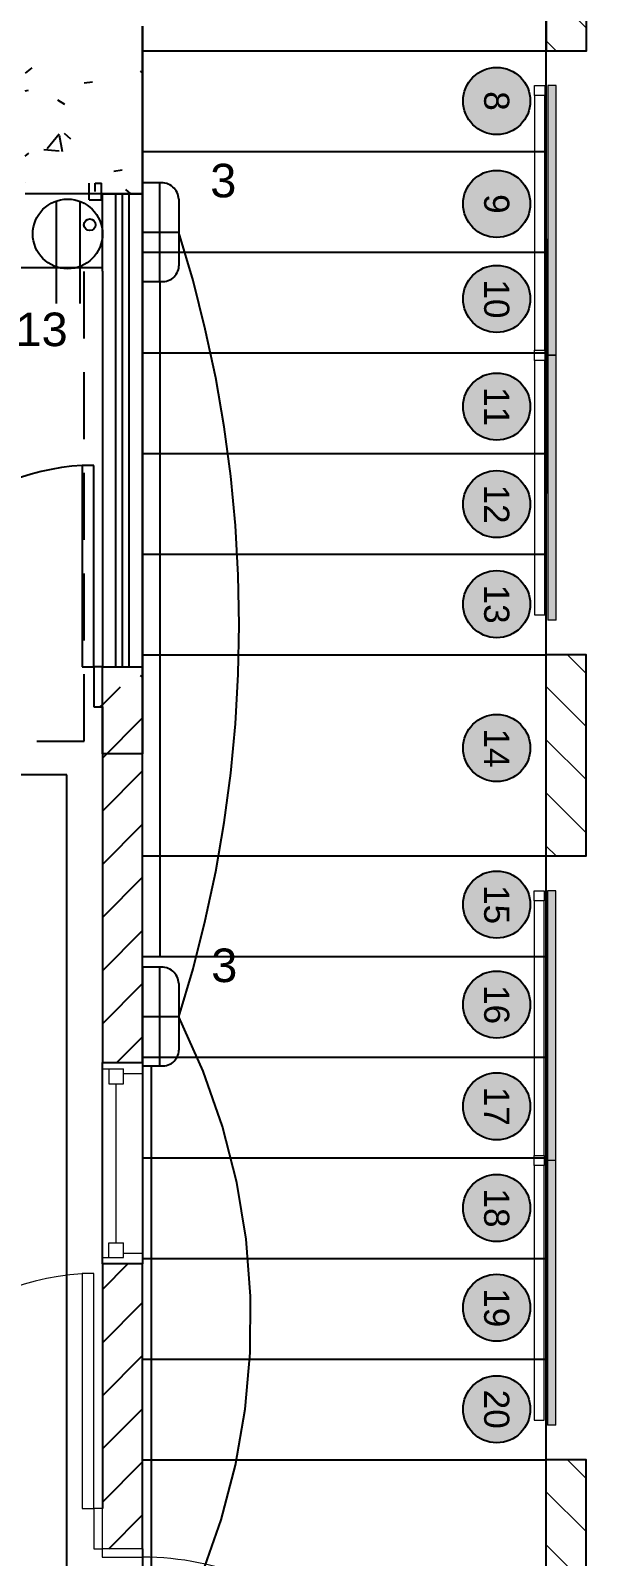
# Model space of a CAD drawing. Header units: inches. Extents: x 131 to 82119, y 71 to 16923.
# Drawn here: x 391.643 to 393.299, y 155.263 to 159.812 of the extents above; entities that cross this region are included whole.
import ezdxf
from ezdxf.enums import TextEntityAlignment as Align

# ---------------------------------------------------------------- set-up
doc = ezdxf.new("R2010")
doc.units = ezdxf.units.IN
doc.header["$MEASUREMENT"] = 0
for name, pattern in [('CENTER', [2, 1.25, -0.25, 0.25, -0.25]), ('HIDDEN', [9.525, 6.35, -3.175]), ('PISO', [0.3, 0.2, -0.1])]:
    doc.linetypes.add(name, pattern=pattern)
for name, color, linetype in [('A-ACHU-SOLID 255', 255, 'Continuous'), ('A-MURO', 2, 'Continuous'), ('A-PROY', 33, 'HIDDEN'), ('A-TEXT-EJES', 195, 'CENTER'), ('Arquitectonico', 253, 'Continuous'), ('BLOQUES TOMAS Y LUCES', 140, 'Continuous'), ('LUCES Y TOMAS', 5, 'Continuous'), ('Retorno', 5, 'HIDDEN')]:
    doc.layers.add(name, color=color, linetype=linetype)
for name, color, linetype, lineweight in [('A-DOOR-____-MCUT', 31, 'Continuous', 18), ('A-DOOR-____-OTLN', 31, 'Continuous', 18), ('A-DOOR-FRAM-MCUT', 31, 'Continuous', 18), ('A-GLAZ-____-MCUT', 151, 'Continuous', 18), ('A-GLAZ-CURT-OTLN', 52, 'Continuous', 18), ('A-GLAZ-CWMG-OTLN', 51, 'Continuous', 18), ('A-WALL-____-PATT', 111, 'Continuous', 18), ('DUCTO-PARED O TECHO', 7, 'Continuous', 25), ('DUCTO-PISO', 7, 'PISO', 25)]:
    doc.layers.add(name, color=color, linetype=linetype, lineweight=lineweight)
doc.styles.get("Standard").update_dxf_attribs({"font": 'arial.ttf'})
doc.styles.add('swis Lt BT', font='swissl.ttf')
pattern_1 = [(45, (398.66059, 171.25755), (-0.07919596, 0.07919596), [])]

# ---------------------------------------------------------------- blocks, each defined once
blk = doc.blocks.new('Puertas Revit Lisas - 0_75  x 2_70-1759838-ARQ-P1')
at = {"layer": 'A-DOOR-____-MCUT'}
for p, q in [((0.35, 0.756825), (0.315, 0.756825)), ((0.315, 0.756825), (0.315, 0.056825)), ((0.35, 0.056825), (0.35, 0.756825)), ((0.315, 0.056825), (0.35, 0.056825))]:
    blk.add_line(p, q, dxfattribs=at)
at = {"layer": 'A-DOOR-____-OTLN'}
blk.add_arc((0.35, 0.056825), 0.7, 90, 180, dxfattribs=at)
at = {"layer": 'A-DOOR-FRAM-MCUT'}
for p, q in [((-0.35, 0.056825), (-0.375, 0.056825)), ((-0.375, 0.056825), (-0.375, -0.063175)), ((-0.35, -0.063175), (-0.35, 0.056825)), ((0.35, 0.056825), (0.35, -0.063175)), ((0.375, 0.056825), (0.35, 0.056825)), ((0.375, -0.063175), (0.375, 0.056825)), ((-0.375, -0.063175), (-0.35, -0.063175)), ((0.35, -0.063175), (0.375, -0.063175))]:
    blk.add_line(p, q, dxfattribs=at)
blk = doc.blocks.new('Puertas Revit Lisas - 0_90 X 2_60-1819666-ARQ-P1')
at = {"layer": 'A-DOOR-____-MCUT'}
for p, q in [((0.425, 0.906825), (0.39, 0.906825)), ((0.39, 0.906825), (0.39, 0.056825)), ((0.425, 0.056825), (0.425, 0.906825)), ((0.39, 0.056825), (0.425, 0.056825))]:
    blk.add_line(p, q, dxfattribs=at)
at = {"layer": 'A-DOOR-____-OTLN'}
blk.add_arc((0.425, 0.056825), 0.85, 90, 180, dxfattribs=at)
at = {"layer": 'A-DOOR-FRAM-MCUT'}
for p, q in [((-0.425, 0.056825), (-0.45, 0.056825)), ((-0.45, 0.056825), (-0.45, -0.063175)), ((-0.425, -0.063175), (-0.425, 0.056825)), ((0.425, 0.056825), (0.425, -0.063175)), ((0.45, 0.056825), (0.425, 0.056825)), ((0.45, -0.063175), (0.45, 0.056825)), ((-0.45, -0.063175), (-0.425, -0.063175)), ((0.425, -0.063175), (0.45, -0.063175))]:
    blk.add_line(p, q, dxfattribs=at)
blk = doc.blocks.new('M_Fixed - 0_60 x 2_00-1819667-ARQ-P1')
at = {"layer": 'A-GLAZ-____-MCUT'}
for p, q in [((-0.3, 0.073), (-0.281, 0.073)), ((-0.281, 0.073), (-0.281, 0.01)), ((-0.281, 0.054), (-0.237, 0.054)), ((-0.237, 0.054), (-0.237, 0.01)), ((0.237, 0.054), (0.237, 0.01)), ((0.281, 0.054), (0.237, 0.054)), ((0.281, 0.073), (0.281, 0.01)), ((0.2989, 0.073), (0.281, 0.073)), ((-0.281, 0.01), (-0.237, 0.01)), ((-0.268, 0.01), (-0.268, -0.047)), ((-0.237, 0.032), (0.237, 0.032)), ((0.237, 0.01), (0.281, 0.01)), ((0.268, 0.01), (0.268, -0.047)), ((-0.3, -0.047), (-0.268, -0.047)), ((0.3, -0.047), (0.268, -0.047))]:
    blk.add_line(p, q, dxfattribs=at)
blk = doc.blocks.new('INDICADOR EJES')
at = {"layer": 'A-ACHU-SOLID 255'}
h = blk.add_hatch(color=256, dxfattribs=at)
edge = h.paths.add_edge_path()
edge.add_arc((0, 0.004), 0.004, 0, 360)
at = {"color": 0}
blk.add_circle((0, 0.004), 0.004, dxfattribs=at)
at = {"color": 0, "style": 'swis Lt BT'}
blk.add_attdef('1', text='', height=0.003, dxfattribs=at).set_placement((0, 0.004), align=Align.MIDDLE_CENTER)
blk = doc.blocks.new('System Panel - Glazed-1488045-ARQ-P1')
at = {"layer": 'A-GLAZ-CURT-OTLN'}
blk.add_hatch(color=256, dxfattribs=at).paths.add_polyline_path([(-0.3945, 0.0495), (-0.3945, 0.0245), (0.3945, 0.0245), (0.3945, 0.0495), (0.0344, 0.0495)], flags=0)
for p, q in [((-0.3945, 0.0495), (0.3945, 0.0495)), ((-0.3945, 0.0495), (-0.3945, 0.0245)), ((0.3945, 0.0495), (0.3945, 0.0245)), ((0.3945, 0.0245), (-0.3945, 0.0245))]:
    blk.add_line(p, q, dxfattribs=at)
blk = doc.blocks.new('System Panel - Glazed-1488044-ARQ-P1')
at = {"layer": 'A-GLAZ-CURT-OTLN'}
blk.add_hatch(color=256, dxfattribs=at).paths.add_polyline_path([(-0.402, 0.0245), (0.402, 0.0245), (0.402, 0.0495), (-0.402, 0.0495)], flags=0)
for p, q in [((-0.402, 0.0495), (0.402, 0.0495)), ((-0.402, 0.0495), (-0.402, 0.0245)), ((0.402, 0.0495), (0.402, 0.0245)), ((0.402, 0.0245), (-0.402, 0.0245))]:
    blk.add_line(p, q, dxfattribs=at)
blk = doc.blocks.new('Rectangular Mullion - 30mm Square-1488043-ARQ-P1')
at = {"layer": 'A-GLAZ-CWMG-OTLN'}
for p, q in [((0, -5.8737), (0.03, -5.8737)), ((0, -6.6327), (0, -5.8737)), ((0.03, -5.8737), (0.03, -6.6327)), ((0.03, -6.6327), (0, -6.6327))]:
    blk.add_line(p, q, dxfattribs=at)
blk = doc.blocks.new('Rectangular Mullion - 30mm Square-1488009-ARQ-P1')
at = {"layer": 'A-GLAZ-CWMG-OTLN'}
for p, q in [((-0.015, -0.015), (-0.015, 0.015)), ((-0.015, 0.015), (0.015, 0.015)), ((0.015, 0.015), (0.015, -0.015)), ((0.015, -0.015), (-0.015, -0.015))]:
    blk.add_line(p, q, dxfattribs=at)
blk = doc.blocks.new('Rectangular Mullion - 30mm Square-1488014-ARQ-P1')
at = {"layer": 'A-GLAZ-CWMG-OTLN'}
for p, q in [((-0.03, -0.015), (-0.03, 0.015)), ((-0.03, 0.015), (0, 0.015)), ((0, 0.015), (0, -0.015)), ((0, -0.015), (-0.03, -0.015))]:
    blk.add_line(p, q, dxfattribs=at)
blk = doc.blocks.new('A$C633049BD')
at = {"layer": 'A-GLAZ-CURT-OTLN', "rotation": 90.00000000000031}
for name, p in [('System Panel - Glazed-1488044-ARQ-P1', (-0.217, 1.0464)), ('System Panel - Glazed-1488045-ARQ-P1', (-0.217, 0.25))]:
    blk.add_blockref(name, p, dxfattribs=at)
at = {"layer": 'A-GLAZ-CWMG-OTLN', "extrusion": (0, 0, -1), "rotation": 89.99999999999972}
for name, p in [('Rectangular Mullion - 30mm Square-1488014-ARQ-P1', (0.217, 1.4484)), ('Rectangular Mullion - 30mm Square-1488009-ARQ-P1', (0.217, 0.6445))]:
    blk.add_blockref(name, p, dxfattribs=at)
at = {"layer": 'A-GLAZ-CWMG-OTLN'}
for p in [(-0.232, 7.2922), (-0.232, 6.5032)]:
    blk.add_blockref('Rectangular Mullion - 30mm Square-1488043-ARQ-P1', p, dxfattribs=at)
blk = doc.blocks.new('A$C798B2CDA')
at = {"layer": 'A-WALL-____-PATT'}
h = blk.add_hatch(dxfattribs=at)
h.set_pattern_fill('FP_1', color=8, angle=-90, style=0, pattern_type=2)
h.set_pattern_definition([(315, (2.27426, -3.68721), (0.079196, 0.079196), [])])
h.paths.add_polyline_path([(1.2021, -0.0733), (1.3217, -0.0733), (1.3217, 0.5264), (1.2018, 0.5264), (1.2018, -0.0391)])
h = blk.add_hatch(dxfattribs=at)
h.set_pattern_fill('FP_1', color=8, angle=-90, style=0, pattern_type=2)
h.set_pattern_definition([(315, (2.27426, -6.08682), (0.079196, 0.079196), [])])
h.paths.add_polyline_path([(1.2021, -2.4729), (1.3217, -2.4729), (1.3217, -1.8732), (1.2018, -1.8732), (1.2018, -2.4387)])
h = blk.add_hatch(dxfattribs=at)
h.set_pattern_fill('FP_1', color=8, angle=-90, style=0, pattern_type=2)
h.set_pattern_definition([(315, (2.27426, -8.48653), (0.079196, 0.079196), [])])
h.paths.add_polyline_path([(1.2021, -4.8726), (1.3217, -4.8726), (1.3217, -4.2729), (1.2018, -4.2729), (1.2018, -4.8384)])
blk.add_line((1.2008, -2.5765), (1.2008, -4.1694))
at = {"layer": 'A-MURO'}
for points in [[(1.2021, 0.5264), (1.2021, -0.0733), (1.3217, -0.0733), (1.3217, 0.5264)], [(1.2007, -1.8732), (1.2007, -2.4729), (1.3204, -2.4729), (1.3204, -1.8732)], [(1.2007, -4.2729), (1.2007, -4.8726), (1.3204, -4.8726), (1.3204, -4.2729)]]:
    blk.add_lwpolyline(points, close=True, dxfattribs=at)
at = {"layer": 'A-PROY'}
for p, q in [((1.2013, -0.6336), (1.203, 2.3264)), ((-0.0016, -0.0732), (1.2016, -0.0732)), ((-0.0016, -0.3732), (1.2016, -0.3732)), ((1.2013, -0.6336), (1.2008, -2.1536)), ((-0.0018, -0.6732), (1.2015, -0.6732)), ((-0.0016, -0.9732), (1.2016, -0.9732)), ((-0.0016, -1.2732), (1.2017, -1.2732)), ((-0.0015, -1.5732), (1.2017, -1.5732)), ((-0.0025, -1.8732), (1.2007, -1.8732)), ((-0.0025, -2.4729), (1.2007, -2.4729)), ((1.2007, -2.4729), (1.2007, -4.2729)), ((-0.0021, -2.7729), (1.2012, -2.7729)), ((-0.0025, -3.0729), (1.2007, -3.0729)), ((-0.0025, -3.3729), (1.2007, -3.3729)), ((-0.0025, -3.6729), (1.2007, -3.6729)), ((-0.0025, -3.9729), (1.2007, -3.9729)), ((-0.0025, -4.2729), (1.2007, -4.2729))]:
    blk.add_line(p, q, dxfattribs=at)
at = {"xscale": -1}
for p in [(0.9654, -1.6253), (0.9641, -4.0249)]:
    blk.add_blockref('A$C633049BD', p, dxfattribs=at)
at = {"layer": 'A-TEXT-EJES', "xscale": 24.99999999999999, "yscale": 24.99999999999999, "zscale": 24.99999999999999, "rotation": 269.9999999999999}
for p, values in [((0.9545, -0.2228), {'1': '8'}), ((0.9545, -0.5295), {'1': '9'}), ((0.9545, -0.8127), {'1': '10'}), ((0.9545, -1.1336), {'1': '11'}), ((0.9545, -1.4243), {'1': '12'}), ((0.9545, -1.7225), {'1': '13'}), ((0.9545, -2.1513), {'1': '14'}), ((0.9545, -2.6179), {'1': '15'}), ((0.9545, -2.916), {'1': '16'}), ((0.9545, -3.2193), {'1': '17'}), ((0.9545, -3.5223), {'1': '18'}), ((0.9545, -3.8196), {'1': '19'}), ((0.9545, -4.1221), {'1': '20'})]:
    blk.add_blockref('INDICADOR EJES', p, dxfattribs=at).add_auto_attribs(values)
blk = doc.blocks.new('TOMA GFCI')
at = {"layer": 'BLOQUES TOMAS Y LUCES'}
for p, q in [((-0.0076, 0.044), (-0.3947, 0.044)), ((-0.0084, -0.0462), (-0.3947, -0.0462)), ((-0.003, -0.0813), (0.0598, -0.0813)), ((-0.003, -0.0813), (-0.003, -0.1274)), ((0.0284, -0.1043), (0.0598, -0.1043)), ((0.0598, -0.1043), (0.0598, -0.1274)), ((-0.003, -0.1274), (0.0598, -0.1274))]:
    blk.add_line(p, q, dxfattribs=at)
for centre, radius in [((-0.1319, 0), 0.1319), ((-0.0971, -0.0838), 0.0221)]:
    blk.add_circle(centre, radius, dxfattribs=at)
blk = doc.blocks.new('TORTUGA HERMETICA')
at = {"layer": 'BLOQUES TOMAS Y LUCES'}
for p, q in [((-0.0994, 0.1078), (0.0994, 0.1078)), ((0, 0.1078), (0, 0))]:
    blk.add_line(p, q, dxfattribs=at)
blk.add_lwpolyline([(-0.1484, 0), (0.1456, 0), (0.1456, 0.051), (-0.1484, 0.051), (-0.1484, 0)], dxfattribs=at)
for centre, radius, start, end in [((-0.0958, 0.0552), 0.0528, 93.9125, 184.5603), ((0.0979, 0.0594), 0.0484, 349.9517, 88.2301)]:
    blk.add_arc(centre, radius, start, end, dxfattribs=at)

msp = doc.modelspace()

# ---------------------------------------------------------------- hatches: boundary and pattern name
at = {"layer": 'Arquitectonico'}
h = msp.add_hatch(dxfattribs=at)
h.set_pattern_fill('FP_31', color=256, angle=360, style=0, pattern_type=2)
h.set_pattern_definition([(50, (398.6606, 171.25755), (0.546432, -0.047308), [0.057, -0.629]), (355, (398.6606, 171.25755), (-0.105429, 0.57337), [0.046, -0.503]), (100.451, (398.7056, 171.25355), (0.440955, 0.525708), [0.049, -0.534]), (46.184, (398.6606, 171.41055), (0.813123, -0.12606), [0.086, -0.943]), (96.636, (398.7286, 171.39955), (0.711995, 0.74225), [0.073, -0.801]), (351.184, (398.6606, 171.41055), (0.71223, 0.742616), [0.069, -0.754]), (21, (398.7366, 171.37255), (0.454985, -0.306292), [0.057, -0.629]), (326, (398.7366, 171.37255), (0.185766, 0.552594), [0.046, -0.503]), (71.451, (398.7746, 171.34655), (0.640536, 0.246016), [0.049, -0.534]), (37.5, (398.66059, 171.25755), (0.009206, 0.2541166), [0.025, -0.472, 0.025, -0.485, -0.505]), (37.5, (398.66059, 171.25755), (0.009206, 0.2541166), [-1.007, 0.025, -0.48]), (7.5, (398.6606, 171.25755), (0.200461, 0.300738), [0.025, -0.266, 0.025, -0.46, -0.192]), (7.5, (398.6606, 171.25755), (0.200461, 0.300738), [-0.776, 0.025, -0.167]), (327.5, (398.49059, 171.25755), (0.406483, -0.0170776), [0.025, -0.165, 0.025, -0.569, -0.789]), (327.5, (398.49059, 171.25755), (0.406483, -0.0170776), [-0.785, 0.025, -0.764]), (317.5, (398.4146, 171.25755), (0.443999, 0.076008), [0.025, -0.223, 0.025, -0.37, -0.56]), (317.5, (398.4146, 171.25755), (0.443999, 0.076008), [-0.642, 0.025, -0.535])])
h.paths.add_polyline_path([(391.8569, 159.3244), (391.9769, 159.3244), (391.9769, 159.8244), (391.6269, 159.8244), (391.6269, 159.3244), (391.6415, 159.3244)], flags=0)
h = msp.add_hatch(dxfattribs=at)
h.set_pattern_fill('FP_37', color=256, angle=360, style=0, pattern_type=2)
h.set_pattern_definition(pattern_1)
h.paths.add_polyline_path([(390.9469, 157.7954), (390.9469, 157.9154), (389.9769, 157.9154), (389.9769, 157.7954)])
h.paths.add_polyline_path([(391.8159, 157.9154), (391.8159, 157.7954), (391.8569, 157.7954), (391.8569, 157.9154)])
h.paths.add_polyline_path([(391.106, 157.7954), (391.106, 157.9154), (390.9469, 157.9154), (390.9469, 157.7954)])
h = msp.add_hatch(dxfattribs=at)
h.set_pattern_fill('FP_31', color=256, angle=360, style=0, pattern_type=2)
h.set_pattern_definition([(50, (398.6606, 169.4566), (0.546432, -0.047308), [0.057, -0.629]), (355, (398.6606, 169.4566), (-0.105429, 0.57337), [0.046, -0.503]), (100.451, (398.7056, 169.4526), (0.440955, 0.525708), [0.049, -0.534]), (46.184, (398.6606, 169.6096), (0.813123, -0.12606), [0.086, -0.943]), (96.636, (398.7286, 169.5986), (0.711995, 0.74225), [0.073, -0.801]), (351.184, (398.6606, 169.6096), (0.71223, 0.742616), [0.069, -0.754]), (21, (398.7366, 169.5716), (0.454985, -0.306292), [0.057, -0.629]), (326, (398.7366, 169.5716), (0.185766, 0.552594), [0.046, -0.503]), (71.451, (398.7746, 169.5456), (0.640536, 0.246016), [0.049, -0.534]), (37.5, (398.6606, 169.4566), (0.009206, 0.2541166), [0.025, -0.472, 0.025, -0.485, -0.505]), (37.5, (398.6606, 169.4566), (0.009206, 0.2541166), [-1.007, 0.025, -0.48]), (7.5, (398.6606, 169.4566), (0.200461, 0.300738), [0.025, -0.266, 0.025, -0.46, -0.192]), (7.5, (398.6606, 169.4566), (0.200461, 0.300738), [-0.776, 0.025, -0.167]), (327.5, (398.4906, 169.4566), (0.406483, -0.0170776), [0.025, -0.165, 0.025, -0.569, -0.789]), (327.5, (398.4906, 169.4566), (0.406483, -0.0170776), [-0.785, 0.025, -0.764]), (317.5, (398.4146, 169.4566), (0.443999, 0.076008), [0.025, -0.223, 0.025, -0.37, -0.56]), (317.5, (398.4146, 169.4566), (0.443999, 0.076008), [-0.642, 0.025, -0.535])])
h.paths.add_polyline_path([(391.9169, 157.6554), (391.9769, 157.6554), (391.9769, 157.9154), (391.8569, 157.9154), (391.8569, 157.6554), (391.8642, 157.6554)])
h = msp.add_hatch(dxfattribs=at)
h.set_pattern_fill('FP_37', color=256, angle=360, style=0, pattern_type=2)
h.set_pattern_definition(pattern_1)
h.paths.add_polyline_path([(391.8569, 155.2864), (391.9769, 155.2864), (391.9769, 156.1354), (391.8569, 156.1354), (391.8569, 155.4064)], flags=0)
h.paths.add_polyline_path([(391.9769, 156.7354), (391.9769, 157.8554), (391.8569, 157.8554), (391.8569, 156.7354)], flags=0)

# ---------------------------------------------------------------- linework, layer by layer
for p, q in [((391.9769, 159.3244), (391.9769, 159.8244)), ((391.9769, 159.8244), (391.9769, 157.9154)), ((391.8569, 159.3244), (391.6269, 159.3244)), ((391.8569, 159.3244), (391.9769, 159.3244)), ((391.9769, 159.3244), (391.8569, 159.3244)), ((391.8569, 159.0944), (391.8569, 159.3244)), ((391.8969, 157.9154), (391.8969, 159.3244)), ((391.9169, 157.9154), (391.9169, 159.3244)), ((391.9369, 157.9154), (391.9369, 159.3244)), ((391.9769, 159.0944), (391.9769, 159.3244)), ((391.8569, 159.1044), (391.0358, 159.1044)), ((391.8569, 159.0944), (391.8569, 157.9154)), ((391.9769, 158.0234), (391.9769, 159.0944)), ((391.7969, 158.5154), (391.7969, 157.9154)), ((391.8319, 158.5154), (391.7969, 158.5154)), ((391.8319, 157.9154), (391.8319, 158.5154)), ((391.9769, 158.1925), (391.9769, 158.2799)), ((391.9769, 156.7354), (391.9769, 158.0234)), ((391.7969, 157.9154), (391.8319, 157.9154)), ((391.8569, 157.9154), (391.8319, 157.9154)), ((391.8319, 157.9154), (391.8319, 157.7954)), ((391.8569, 157.7954), (391.8569, 157.9154)), ((391.8569, 157.6554), (391.8569, 157.9154)), ((391.8569, 157.9154), (391.9769, 157.9154)), ((391.9769, 157.9154), (391.9769, 157.6554)), ((391.8319, 157.7954), (391.8569, 157.7954)), ((391.8569, 157.7954), (391.8569, 156.7354)), ((391.9769, 157.6554), (391.8569, 157.6554)), ((391.8569, 156.7354), (391.9769, 156.7354)), ((391.8569, 156.1354), (391.8569, 156.7354)), ((391.9769, 156.7354), (391.9769, 156.7244)), ((391.9769, 156.7244), (391.9769, 156.1354)), ((391.8569, 156.1354), (391.8569, 155.4064)), ((391.9769, 156.1354), (391.8569, 156.1354)), ((391.9769, 155.2864), (391.9769, 156.1354)), ((391.9773, 154.4464), (391.9773, 155.2864))]:
    msp.add_line(p, q, dxfattribs=at)
msp.add_arc((391.8414, 157.7966), 0.7202, 93.5441, 170.5015, dxfattribs=at)
at = {"layer": 'DUCTO-PARED O TECHO'}
for points in [[(392.0278, 159.0638), (392.0278, 157.0508)], [(391.2154, 154.242), (391.5872, 154.242), (391.5872, 154.6521), (391.7508, 154.6521), (391.7508, 157.5929)], [(392.0024, 156.7261), (392.0024, 154.5295), (391.6838, 154.5295)]]:
    msp.add_lwpolyline(points, dxfattribs=at)
at = {"layer": 'DUCTO-PISO'}
msp.add_line((391.7508, 157.5929), (390.7018, 157.5929), dxfattribs=at)
msp.add_lwpolyline([(390.7616, 157.6934), (391.8029, 157.6934), (391.8029, 159.1139)], dxfattribs=at)
at = {"layer": 'Retorno'}
for centre, radius, start, end in [((388.3784, 158.0406), 3.8863, 342.4969, 17.5031), ((390.281, 155.9652), 2.0187, 308.7687, 26.6834)]:
    msp.add_arc(centre, radius, start, end, dxfattribs=at)

# ---------------------------------------------------------------- block references
at = {"layer": 'Arquitectonico'}
for name, p in [('A$C798B2CDA', (391.9769, 159.8244)), ('Puertas Revit Lisas - 0_75  x 2_70-1759838-ARQ-P1', (391.4819, 155.3496))]:
    msp.add_blockref(name, p, dxfattribs=at)
for name, p, rotation in [('M_Fixed - 0_60 x 2_00-1819667-ARQ-P1', (391.9299, 156.4354), 90.00000000000031), ('Puertas Revit Lisas - 0_90 X 2_60-1819666-ARQ-P1', (391.92, 154.8364), 270.0000000000003)]:
    msp.add_blockref(name, p, dxfattribs=dict(at, rotation=rotation))
at = {"layer": 'LUCES Y TOMAS', "color": 3, "xscale": 0.7874015748031495, "yscale": 0.7874015748031495, "rotation": 90}
msp.add_blockref('TOMA GFCI', (391.7536, 159.3091), dxfattribs=at)
at = {"layer": 'LUCES Y TOMAS', "color": 3, "rotation": 270}
for p in [(391.9769, 159.2094), (391.9769, 156.8717)]:
    msp.add_blockref('TORTUGA HERMETICA', p, dxfattribs=at)

# ---------------------------------------------------------------- texts
for s, p in [('3', (392.2171, 159.3144)), ('13', (391.676, 158.8709)), ('3', (392.22, 156.9754))]:
    msp.add_text(s, height=0.1).set_placement(p, align=Align.CENTER)

doc.saveas('drawing.dxf')
